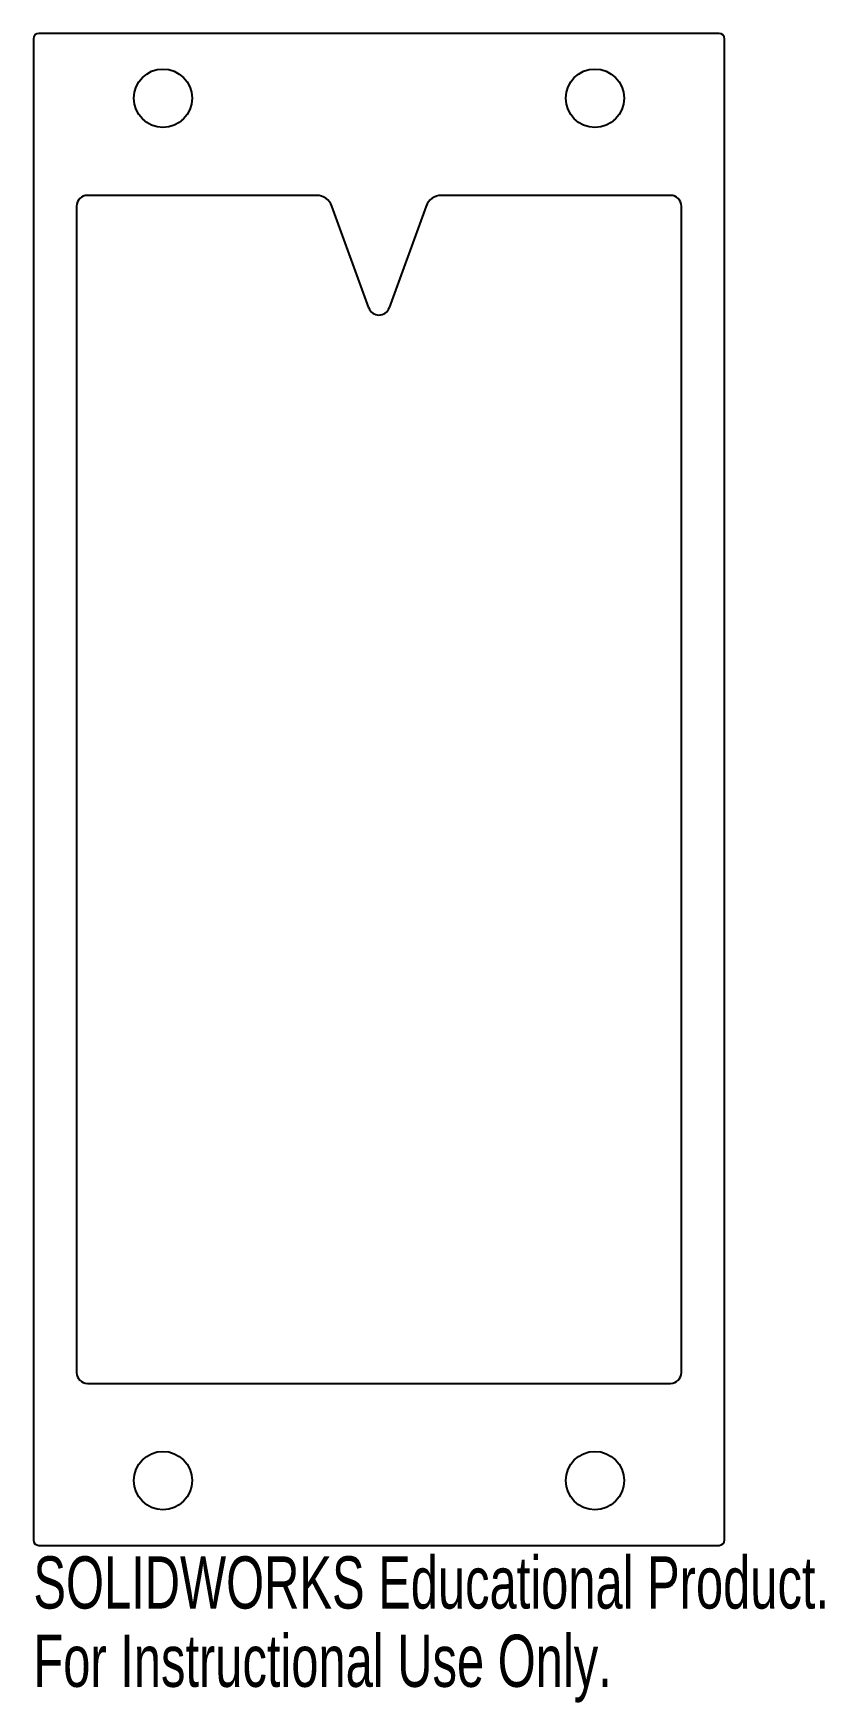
# Model space of a CAD drawing. Header units: millimetres. Extents: x -4 to 69, y -140 to 15.
import ezdxf

# ---------------------------------------------------------------- set-up
doc = ezdxf.new("R2010")
doc.units = ezdxf.units.MM
doc.styles.add('SLDTEXTSTYLE0', font='TXT', dxfattribs={"width": 0.7})

msp = doc.modelspace()

# ---------------------------------------------------------------- linework, layer by layer
at = {"color": 7, "linetype": 'Continuous', "lineweight": 25}
for p, q in [((-4, 14.5), (-4, -124.5)), ((59.5, 15), (-3.5, 15)), ((60, -124.5), (60, 14.5)), ((22.22, 0), (1, 0)), ((55, 0), (33.78, 0)), ((0, -1), (0, -109)), ((27.06, -10.42), (23.63, -0.99)), ((32.37, -0.99), (28.94, -10.42)), ((56, -109), (56, -1)), ((1, -110), (55, -110)), ((-3.5, -125), (59.5, -125))]:
    msp.add_line(p, q, dxfattribs=at)
for centre in [(8, 9), (48, 9), (8, -119), (48, -119)]:
    msp.add_circle(centre, 2.7, dxfattribs=at)
for centre, radius, start, end in [((-3.5, 14.5), 0.5, 90, 180), ((59.5, 14.5), 0.5, 0, 90), ((1, -1), 1, 90, 180), ((55, -1), 1, 0, 90), ((22.22, -1.5), 1.5, 20, 90), ((33.78, -1.5), 1.5, 90, 160), ((28, -10.08), 1, 200, 340), ((1, -109), 1, 180, 270), ((55, -109), 1, 270, 0), ((-3.5, -124.5), 0.5, 180, 270), ((59.5, -124.5), 0.5, 270, 360)]:
    msp.add_arc(centre, radius, start, end, dxfattribs=at)

# ---------------------------------------------------------------- texts
at = {"color": 7, "linetype": 'Continuous', "char_height": 4.8336, "attachment_point": 1, "style": 'SLDTEXTSTYLE0'}
for s, insert in [('SOLIDWORKS Educational Product.', (-4, -126.02)), ('For Instructional Use Only.', (-4, -133.27))]:
    msp.add_mtext(s, dxfattribs=dict(at, insert=insert))

doc.saveas('drawing.dxf')
